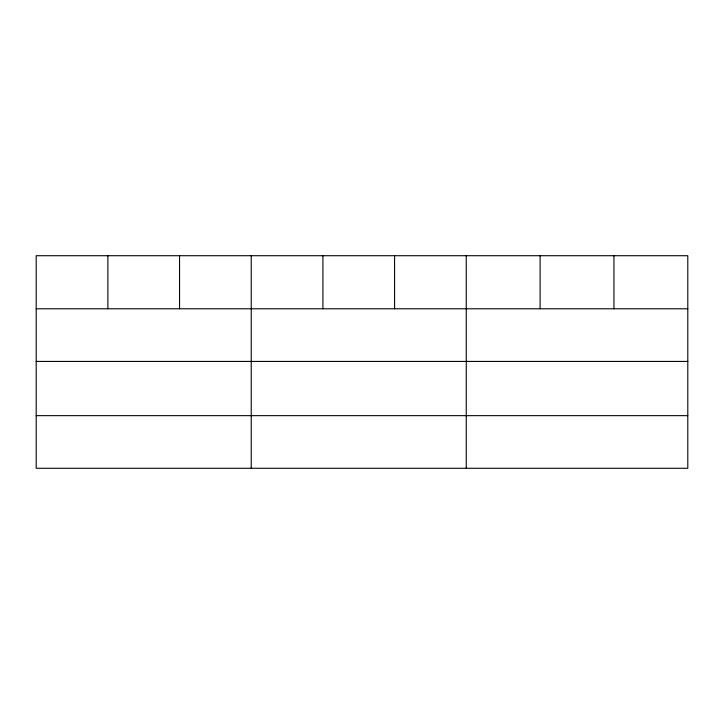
<?xml version="1.0" encoding="UTF-8"?>
<svg xmlns="http://www.w3.org/2000/svg" width="724" height="724" viewBox="0 0 724 724"><rect width="100%" height="100%" fill="white"/><g stroke="black" fill="none" stroke-linecap="round" stroke-linejoin="round"><path stroke-width="1.09" d="M687.8 361.421L687.8 255.717L36.2 255.717L36.2 468.283L687.8 468.283L687.8 361.421L36.2 361.421M36.2 308.786L687.8 308.786M36.2 415.648L687.8 415.648M613.952 255.717L613.952 308.786M540.104 255.717L540.104 308.786M466.256 255.717L466.256 468.283M394.58 255.717L394.58 308.786M322.904 255.717L322.904 308.786M251.228 255.717L251.228 468.283M179.552 255.717L179.552 308.786M107.876 255.717L107.876 308.786"/></g></svg>
